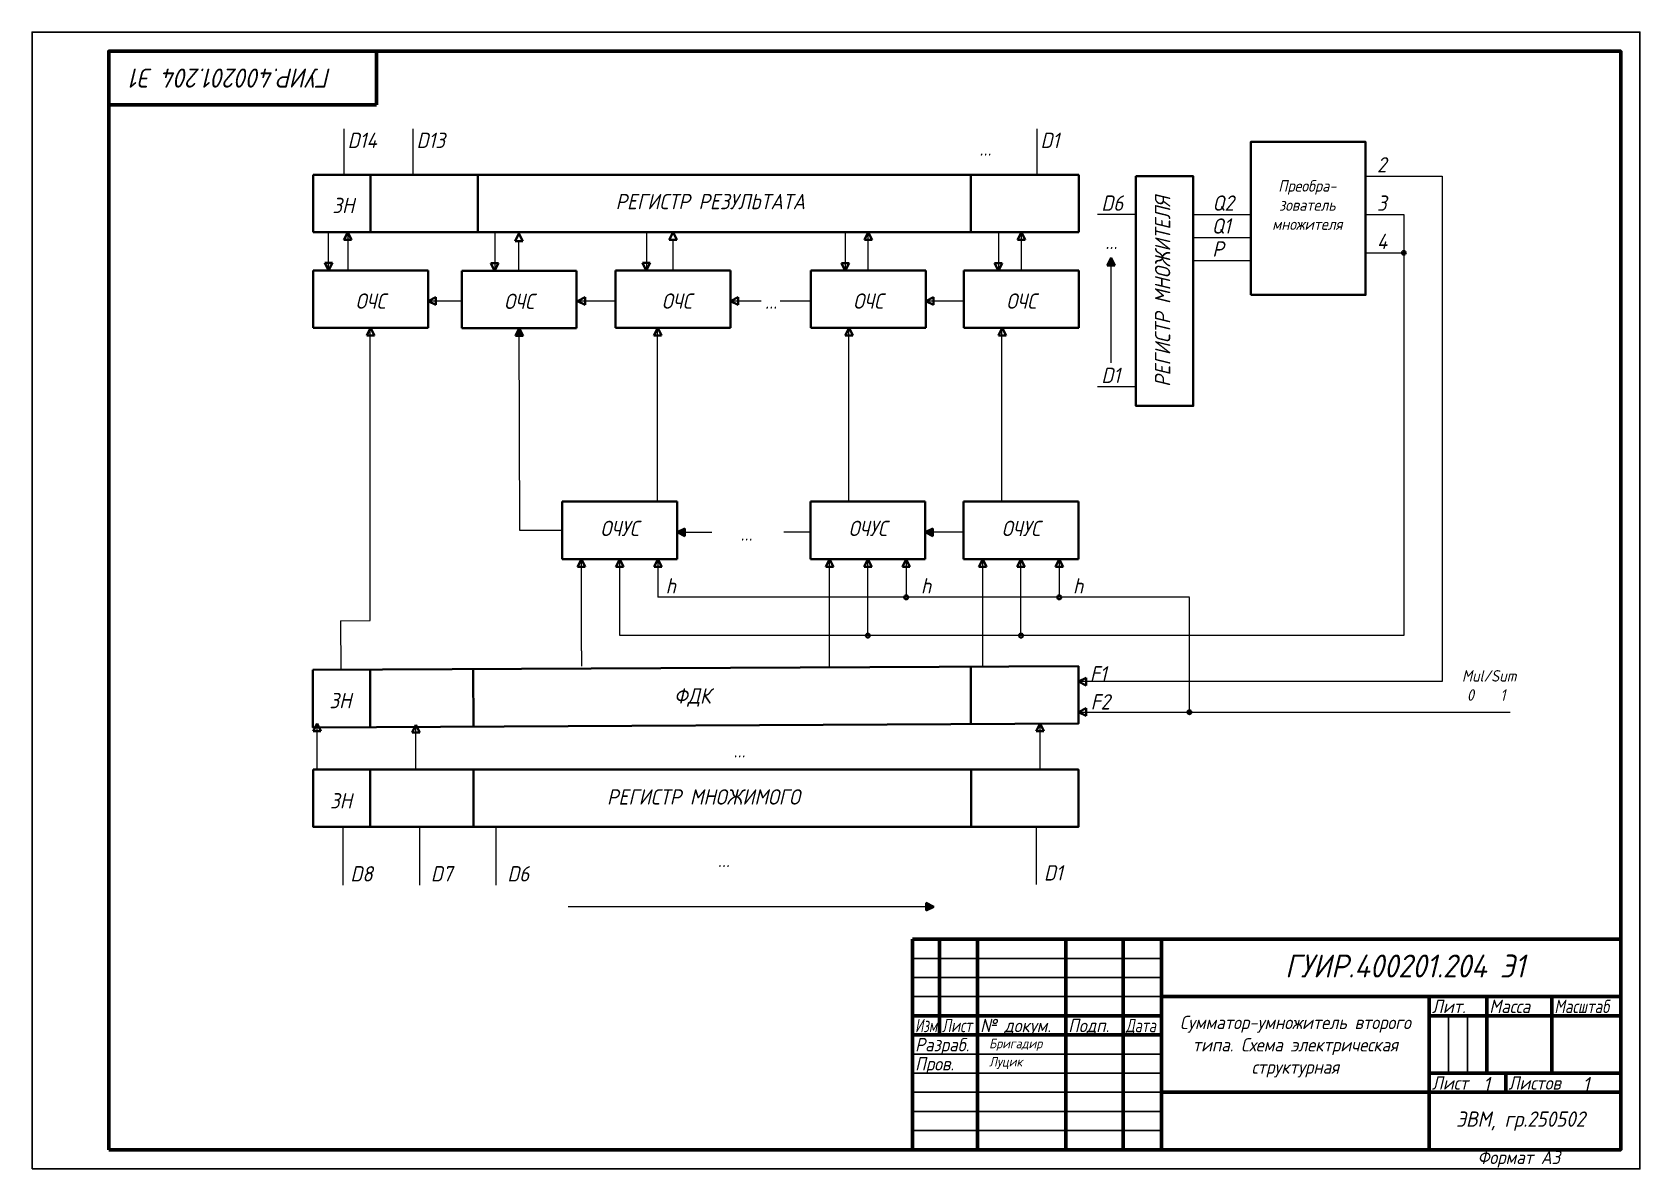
# Model space of a CAD drawing. Header units: millimetres. Extents: x 0 to 420, y 0 to 297.
import ezdxf

# ---------------------------------------------------------------- set-up
doc = ezdxf.new("R2010")
doc.units = ezdxf.units.MM
doc.header["$LTSCALE"] = 0.5
doc.layers.get('0').update_dxf_attribs({"lineweight": 60})
doc.layers.get('Defpoints').update_dxf_attribs({"color": 5})
doc.layers.add('4-текст', color=7, linetype='Continuous', true_color=0x00ad00)
doc.layers.add('провода', color=122, linetype='Continuous', lineweight=15)
doc.layers.add('фигуры', color=7, linetype='Continuous', lineweight=40)
doc.styles.get("Standard").update_dxf_attribs({"font": 'isocpeui.ttf', "width": 0.9})

msp = doc.modelspace()

# ---------------------------------------------------------------- hatches: boundary and pattern name
at = {"layer": 'провода', "true_color": 0x000000}
h = msp.add_hatch(color=18, dxfattribs=at)
h.dxf.hatch_style = 1
h.paths.add_polyline_path([(280.85, 236.06), (281.85, 236.06), (281.85, 238.05), (281.85, 238.06)])
h.paths.add_polyline_path([(281.85, 236.06), (282.85, 236.06), (281.85, 238.05)])
at = {"layer": 'фигуры', "true_color": 0x000000}
h = msp.add_hatch(color=18, dxfattribs=at)
h.dxf.hatch_style = 1
h.paths.add_polyline_path([(78.43, 236.73), (77.43, 236.73), (77.43, 234.73)])
h.paths.add_polyline_path([(77.43, 236.73), (76.43, 236.73), (77.43, 234.73)])
h.paths.add_polyline_path([(82.43, 244.73), (82.43, 242.73), (83.43, 242.73)])
h.paths.add_polyline_path([(82.43, 244.73), (81.43, 242.73), (82.43, 242.73)])
at = {"layer": 'фигуры'}
h = msp.add_hatch(color=256, dxfattribs=at)
h.dxf.hatch_style = 1
h.paths.add_polyline_path([(358.33, 239.83), (358.33, 238.83, 0.414214), (358.83, 239.33, 0.414214)])
h.paths.add_polyline_path([(358.33, 239.83, 0.414214), (357.83, 239.33), (358.33, 239.33)])
h.paths.add_polyline_path([(358.33, 239.33), (357.83, 239.33, 0.414214), (358.33, 238.83)])
at = {"layer": 'фигуры', "true_color": 0x000000}
h = msp.add_hatch(color=18, dxfattribs=at)
h.dxf.hatch_style = 1
h.paths.add_polyline_path([(127.25, 217.63), (128.26, 217.63), (127.26, 219.63), (127.24, 219.59)])
h.paths.add_polyline_path([(126.26, 217.63), (127.25, 217.63), (127.24, 219.59)])
at = {"layer": 'фигуры'}
h = msp.add_hatch(color=256, dxfattribs=at)
h.dxf.hatch_style = 1
h.paths.add_polyline_path([(170.49, 166.33), (168.49, 166.33), (170.49, 165.33)])
h.paths.add_polyline_path([(170.49, 167.33), (168.49, 166.33), (170.49, 166.33)])
h = msp.add_hatch(color=256, dxfattribs=at)
h.dxf.hatch_style = 1
h.paths.add_polyline_path([(235.33, 166.33), (233.33, 166.33), (235.33, 165.33)])
h.paths.add_polyline_path([(235.33, 167.33), (233.33, 166.33), (235.33, 166.33)])
h = msp.add_hatch(color=256, dxfattribs=at)
h.dxf.hatch_style = 1
h.paths.add_polyline_path([(302.35, 119.83), (302.35, 119.33), (302.83, 119.33, 0.40438)])
h.paths.add_polyline_path([(302.35, 119.83, 0.424713), (301.83, 119.33, 0.000506), (301.83, 119.33), (302.35, 119.33)])
h.paths.add_polyline_path([(302.83, 119.33), (302.35, 119.33), (301.83, 119.33, 0.997978)])

# ---------------------------------------------------------------- linework, layer by layer
for p, q in [((20, 292), (20, 278)), ((90, 278), (90, 292)), ((20, 278), (90, 278)), ((365, 45), (365, 40))]:
    msp.add_line(p, q)
at = {"lineweight": 60}
for p, q in [((415, 60), (230, 60)), ((230, 5), (230, 60)), ((237, 60), (237, 35)), ((247, 5), (247, 60)), ((270, 60), (270, 5)), ((285, 5), (285, 60)), ((295, 60), (295, 5)), ((295, 45), (415, 45)), ((365, 5), (365, 45)), ((380, 45), (380, 25)), ((397, 25), (397, 45)), ((230, 40), (295, 40)), ((365, 40), (415, 40)), ((230, 35), (295, 35)), ((365, 25), (415, 25)), ((385, 20), (385, 25)), ((295, 20), (415, 20))]:
    msp.add_line(p, q, dxfattribs=at)
at = {"lineweight": -3}
for p, q in [((230, 55), (295, 55)), ((230, 50), (295, 50)), ((230, 45), (295, 45)), ((370, 25), (370, 40)), ((375, 40), (375, 25)), ((230, 30), (295, 30)), ((230, 25), (295, 25)), ((230, 20), (295, 20)), ((230, 15), (295, 15)), ((230, 10), (295, 10))]:
    msp.add_line(p, q, dxfattribs=at)
at = {"lineweight": 60}
msp.add_lwpolyline([(20, 5), (415, 5), (415, 292), (20, 292)], close=True, dxfattribs=at)
at = {"layer": 'Defpoints'}
msp.add_lwpolyline([(0, 0), (420, 0), (420, 297), (0, 297)], close=True, dxfattribs=at)
at = {"layer": 'провода'}
for p, q in [((81.43, 271.73), (81.43, 259.73)), ((99.43, 271.73), (99.43, 259.73)), ((262.43, 271.73), (262.43, 259.73)), ((348.33, 259.33), (368.33, 259.33)), ((368.33, 259.33), (368.33, 127.33)), ((288.33, 249.33), (278.33, 249.33)), ((288.33, 249.33), (288.33, 249.33)), ((303.33, 249.33), (318.33, 249.33)), ((348.33, 249.33), (358.33, 249.33)), ((358.33, 249.33), (358.33, 139.33)), ((77.43, 234.73), (77.43, 244.73)), ((82.43, 244.73), (82.43, 234.73)), ((120.84, 244.73), (120.84, 234.66)), ((160.48, 244.73), (160.48, 234.73)), ((212.43, 244.73), (212.43, 234.73)), ((218.43, 234.73), (218.43, 244.73)), ((252.43, 244.83), (252.43, 234.73)), ((258.43, 234.73), (258.43, 244.73)), ((127.16, 234.43), (127.16, 242.43)), ((167.43, 234.73), (167.43, 242.73)), ((303.16, 243.33), (318.16, 243.33)), ((281.85, 210.58), (281.85, 238.08)), ((303.33, 237.33), (318.33, 237.33)), ((348.33, 239.33), (358.33, 239.33)), ((112.24, 226.73), (103.43, 226.73)), ((152.43, 226.73), (142.43, 226.73)), ((190.43, 226.73), (182.43, 226.73)), ((203.43, 226.73), (195.43, 226.73)), ((243.43, 226.73), (233.43, 226.73)), ((88.27, 143.25), (88.27, 219.08)), ((127.44, 166.83), (127.19, 219.26)), ((163.33, 174.33), (163.33, 219.33)), ((213.33, 174.33), (213.33, 219.33)), ((253.33, 174.33), (253.33, 219.33)), ((288.33, 204.33), (278.33, 204.33)), ((138.49, 166.83), (127.44, 166.83)), ((177.56, 166.29), (170.56, 166.29)), ((203.33, 166.33), (196.33, 166.33)), ((243.33, 166.33), (233.33, 166.33)), ((143.49, 135.33), (143.49, 159.33)), ((153.49, 139.33), (153.49, 159.33)), ((163.49, 159.33), (163.49, 149.33)), ((208.33, 131.33), (208.33, 159.33)), ((218.33, 139.33), (218.33, 159.33)), ((228.33, 159.33), (228.33, 149.33)), ((248.33, 131.33), (248.33, 159.33)), ((258.33, 139.33), (258.33, 159.33)), ((268.33, 159.33), (268.33, 149.33)), ((302.33, 149.33), (163.49, 149.33)), ((302.33, 119.33), (302.33, 149.29)), ((80.58, 143.21), (88.27, 143.25)), ((80.58, 143.21), (80.64, 130.4)), ((358.33, 139.33), (153.49, 139.33)), ((143.49, 135.33), (143.49, 131.33)), ((368.33, 127.33), (273.33, 127.33)), ((273.33, 119.33), (386.09, 119.33)), ((74.42, 104.33), (74.42, 116.33)), ((100.26, 104.04), (100.26, 116.04)), ((263.33, 104.33), (263.33, 116.33)), ((81.15, 89.08), (81.15, 74.08)), ((101.15, 89.08), (101.15, 74.08)), ((121.15, 89.08), (121.15, 74.08)), ((262.33, 89.33), (262.33, 74.33)), ((235.5, 68.44), (140.07, 68.44)), ((235.54, 68.47), (233.54, 69.47)), ((234.54, 68.97), (235.54, 68.47))]:
    msp.add_line(p, q, dxfattribs=at)
at = {"layer": 'фигуры'}
for p, q in [((273.43, 259.73), (73.43, 259.73)), ((73.43, 259.73), (73.43, 244.73)), ((88.43, 244.73), (88.43, 259.73)), ((116.43, 259.73), (116.43, 244.73)), ((245.23, 244.73), (245.23, 259.73)), ((273.43, 244.73), (273.43, 259.73)), ((73.43, 244.73), (273.43, 244.73)), ((82.43, 244.73), (81.43, 242.73)), ((82.43, 244.73), (83.43, 242.73)), ((127.16, 244.43), (126.16, 242.43)), ((127.16, 244.43), (128.16, 242.43)), ((167.43, 244.73), (166.43, 242.73)), ((167.43, 244.73), (168.43, 242.73)), ((218.43, 244.73), (217.43, 242.73)), ((218.43, 244.73), (219.43, 242.73)), ((258.43, 244.73), (257.43, 242.73)), ((258.43, 244.73), (259.43, 242.73)), ((81.43, 242.73), (83.43, 242.73)), ((126.16, 242.43), (128.16, 242.43)), ((166.43, 242.73), (168.43, 242.73)), ((217.43, 242.73), (219.43, 242.73)), ((257.43, 242.73), (259.43, 242.73)), ((78.43, 236.73), (76.43, 236.73)), ((76.43, 236.73), (77.43, 234.73)), ((77.43, 234.73), (78.43, 236.73)), ((120.82, 234.63), (119.82, 236.63)), ((119.82, 236.63), (121.82, 236.63)), ((120.82, 234.63), (121.82, 236.63)), ((160.44, 234.69), (159.44, 236.69)), ((159.44, 236.69), (161.44, 236.69)), ((160.44, 234.69), (161.44, 236.69)), ((212.41, 234.65), (211.41, 236.65)), ((211.41, 236.65), (213.41, 236.65)), ((212.41, 234.65), (213.41, 236.65)), ((252.41, 234.61), (251.41, 236.61)), ((251.41, 236.61), (253.41, 236.61)), ((252.41, 234.61), (253.41, 236.61)), ((281.85, 238.06), (280.85, 236.06)), ((280.85, 236.06), (282.85, 236.06)), ((281.85, 238.06), (282.85, 236.06)), ((103.43, 234.73), (73.43, 234.73)), ((73.43, 234.73), (73.43, 219.73)), ((103.43, 219.73), (103.43, 234.73)), ((142.24, 234.66), (112.24, 234.66)), ((112.24, 234.66), (112.24, 219.66)), ((142.24, 219.66), (142.24, 234.66)), ((182.43, 234.73), (152.43, 234.73)), ((152.43, 234.73), (152.43, 219.73)), ((182.43, 219.73), (182.43, 234.73)), ((233.43, 234.73), (203.43, 234.73)), ((203.43, 234.73), (203.43, 219.73)), ((233.43, 219.73), (233.43, 234.73)), ((273.43, 234.73), (243.43, 234.73)), ((243.43, 234.73), (243.43, 219.73)), ((273.43, 219.73), (273.43, 234.73)), ((103.43, 226.73), (105.43, 227.73)), ((105.43, 227.73), (105.43, 225.73)), ((142.43, 226.73), (144.43, 227.73)), ((144.43, 227.73), (144.43, 225.73)), ((182.43, 226.73), (184.43, 227.73)), ((184.43, 227.73), (184.43, 225.73)), ((233.43, 226.73), (235.43, 227.73)), ((235.43, 227.73), (235.43, 225.73)), ((105.43, 225.73), (103.43, 226.73)), ((144.43, 225.73), (142.43, 226.73)), ((184.43, 225.73), (182.43, 226.73)), ((235.43, 225.73), (233.43, 226.73)), ((73.43, 219.73), (103.43, 219.73)), ((88.43, 219.73), (87.43, 217.73)), ((88.43, 219.73), (89.43, 217.73)), ((112.24, 219.66), (142.24, 219.66)), ((127.26, 219.63), (126.26, 217.63)), ((127.26, 219.63), (128.26, 217.63)), ((152.43, 219.73), (182.43, 219.73)), ((163.43, 219.73), (162.43, 217.73)), ((163.43, 219.73), (164.43, 217.73)), ((203.43, 219.73), (233.43, 219.73)), ((213.43, 219.73), (212.43, 217.73)), ((213.43, 219.73), (214.43, 217.73)), ((243.43, 219.73), (273.43, 219.73)), ((253.43, 219.73), (252.43, 217.73)), ((253.43, 219.73), (254.43, 217.73)), ((87.43, 217.73), (89.43, 217.73)), ((126.26, 217.63), (128.26, 217.63)), ((162.43, 217.73), (164.43, 217.73)), ((212.43, 217.73), (214.43, 217.73)), ((252.43, 217.73), (254.43, 217.73)), ((138.49, 159.33), (138.49, 174.33)), ((138.49, 174.33), (168.49, 174.33)), ((168.49, 174.33), (168.49, 159.33)), ((203.33, 159.33), (203.33, 174.33)), ((203.33, 174.33), (233.33, 174.33)), ((233.33, 174.33), (233.33, 159.33)), ((243.33, 159.33), (243.33, 174.33)), ((243.33, 174.33), (273.33, 174.33)), ((273.33, 174.33), (273.33, 159.33)), ((170.49, 167.33), (168.49, 166.33)), ((168.49, 166.33), (170.49, 165.33)), ((170.49, 165.33), (170.49, 167.33)), ((235.33, 167.33), (233.33, 166.33)), ((233.33, 166.33), (235.33, 165.33)), ((235.33, 165.33), (235.33, 167.33)), ((168.49, 159.33), (138.49, 159.33)), ((143.49, 159.33), (142.49, 157.33)), ((142.49, 157.33), (144.49, 157.33)), ((143.49, 159.33), (144.49, 157.33)), ((153.49, 159.33), (152.49, 157.33)), ((152.49, 157.33), (154.49, 157.33)), ((153.49, 159.33), (154.49, 157.33)), ((163.49, 159.33), (162.49, 157.33)), ((162.49, 157.33), (164.49, 157.33)), ((163.49, 159.33), (164.49, 157.33)), ((233.33, 159.33), (203.33, 159.33)), ((208.33, 159.33), (207.33, 157.33)), ((207.33, 157.33), (209.33, 157.33)), ((208.33, 159.33), (209.33, 157.33)), ((218.33, 159.33), (217.33, 157.33)), ((217.33, 157.33), (219.33, 157.33)), ((218.33, 159.33), (219.33, 157.33)), ((228.33, 159.33), (227.33, 157.33)), ((227.33, 157.33), (229.33, 157.33)), ((228.33, 159.33), (229.33, 157.33)), ((273.33, 159.33), (243.33, 159.33)), ((248.33, 159.33), (247.33, 157.33)), ((247.33, 157.33), (249.33, 157.33)), ((248.33, 159.33), (249.33, 157.33)), ((258.33, 159.33), (257.33, 157.33)), ((257.33, 157.33), (259.33, 157.33)), ((258.33, 159.33), (259.33, 157.33)), ((268.33, 159.33), (267.33, 157.33)), ((267.33, 157.33), (269.33, 157.33)), ((268.33, 159.33), (269.33, 157.33)), ((88.34, 115.44), (88.27, 130.44)), ((115.29, 115.57), (115.22, 130.57)), ((245.24, 116.33), (245.24, 131.33)), ((273.33, 127.33), (275.33, 128.33)), ((275.33, 126.33), (273.33, 127.33)), ((275.33, 128.33), (275.33, 126.33)), ((273.33, 119.33), (275.33, 120.33)), ((275.33, 118.33), (273.33, 119.33)), ((275.33, 120.33), (275.33, 118.33)), ((74.42, 116.33), (73.42, 114.33)), ((73.42, 114.33), (75.42, 114.33)), ((74.42, 116.33), (75.42, 114.33)), ((100.26, 116.04), (99.26, 114.04)), ((99.26, 114.04), (101.26, 114.04)), ((100.26, 116.04), (101.26, 114.04)), ((263.33, 116.33), (262.33, 114.33)), ((262.33, 114.33), (264.33, 114.33)), ((263.33, 116.33), (264.33, 114.33)), ((88.3, 89.33), (88.3, 104.33)), ((115.29, 89.33), (115.29, 104.33)), ((245.33, 104.33), (245.33, 89.33)), ((233.54, 67.47), (233.54, 69.47)), ((233.54, 69.47), (235.54, 68.47)), ((233.54, 69.47), (234.54, 67.97)), ((233.54, 67.47), (234.54, 68.97)), ((235.54, 68.47), (233.54, 67.47))]:
    msp.add_line(p, q, dxfattribs=at)
for points in [[(318.33, 228.33), (348.33, 228.33), (348.33, 268.33), (318.33, 268.33)], [(288.33, 259.33), (303.33, 259.33), (303.33, 199.33), (288.33, 199.33)], [(73.33, 130.36), (273.33, 131.33), (273.33, 116.33), (73.33, 115.36)], [(73.42, 104.33), (273.33, 104.33), (273.33, 89.33), (73.42, 89.33)], [(233.54, 68.97), (234.54, 68.97), (234.54, 68.49), (233.54, 68.49)], [(233.54, 68.44), (234.54, 68.44), (234.54, 67.97), (233.54, 67.97)]]:
    msp.add_lwpolyline(points, close=True, dxfattribs=at)
for centre in [(358.33, 239.33), (228.33, 149.33), (268.33, 149.33), (218.33, 139.33), (258.33, 139.33), (302.33, 119.33)]:
    msp.add_circle(centre, 0.5, dxfattribs=at)

# ---------------------------------------------------------------- texts
at = {"width": 0.9}
msp.add_text('h', height=4, dxfattribs=at).set_placement((165.49, 150.33))
at = {"lineweight": -3, "width": 0.9}
msp.add_text('Формат А3', height=3.5, dxfattribs=at).set_placement((377.6, 1.25))
at = {"layer": '4-текст', "lineweight": -3}
for s, width, p in [('Лит.', 0.9, (365.67, 40.7)), ('Масса', 0.9, (380.67, 40.7)), ('Масштаб', 0.8, (397.67, 40.7)), ('Изм.', 0.7, (230.67, 35.7)), ('Лист', 0.75, (237.67, 35.7)), ('№ докум.', 0.9, (247.67, 35.7)), ('Подп.', 0.9, (270.67, 35.7)), ('Дата', 0.75, (285.67, 35.7)), ('Разраб.', 0.9, (230.67, 30.7)), ('Пров.', 0.9, (230.67, 25.7)), ('Лист', 0.9, (365.67, 20.7)), ('Листов', 0.9, (385.67, 20.7))]:
    msp.add_text(s, height=3.5, dxfattribs=dict(at, width=width)).set_placement(p)
at = {"layer": 'провода', "width": 0.9}
for p in [(379, 20), (405, 20)]:
    msp.add_text('1', height=4, dxfattribs=at).set_placement(p)
at = {"layer": 'провода', "insert": (26, 285), "char_height": 5, "attachment_point": 6, "rotation": 180}
msp.add_mtext_dynamic_manual_height_columns('ГУИР.400201.204 Э1', width=70, gutter_width=20, heights=[0], dxfattribs=at)
at = {"layer": 'провода'}
for s, width, heights, insert, char_height, attachment_point in [('ГУИР.400201.204 Э1', 83.7785, [0], (390, 53), 6, 6), ('\\pxqc;Сумматор-умножитель второго типа. Схема электрическая структурная', 70, [24.95], (295, 40), 3.5, 1), ('Бригадир', 23, [0], (250, 34), 2.5, 1), ('Луцик', 23, [0], (250, 29.25), 2.5, 1), ('ЭВМ, гр.250502', 50, [0], (372, 15), 4, 1)]:
    msp.add_mtext_dynamic_manual_height_columns(s, width=width, gutter_width=20, heights=heights, dxfattribs=dict(at, insert=insert, char_height=char_height, attachment_point=attachment_point))
at = {"layer": 'фигуры', "width": 0.9}
for s, p in [('2', (351.33, 260.33)), ('3', (351.33, 250.33)), ('4', (351.33, 240.33)), ('h', (232.18, 150.33)), ('h', (271.91, 150.33)), ('F1', (276.33, 127.33)), ('F2', (276.55, 120.02))]:
    msp.add_text(s, height=4, dxfattribs=at).set_placement(p)
at = {"layer": 'фигуры', "attachment_point": 1}
for s, width, heights, insert, char_height in [('D14', 8, [0], (82.43, 270.73), 4), ('D13', 8, [0], (100.43, 270.73), 4), ('D1', 8, [0], (263.43, 270.73), 4), ('...', 10, [0], (247.43, 268.73), 4), ('\\pxqc;Преобра-\\Pзователь\\Pмножителя', 29.6083, [40.23], (318.33, 258.33), 3), ('\\PЗН', 15, [0], (78.43, 260.39), 4), ('РЕГИСТР РЕЗУЛЬТАТА', 178.2348, [5.49], (152.43, 254.73), 4), ('D6', 8, [0], (279.33, 254.33), 4), ('Q2', 8, [0], (308.33, 254.34), 4), ('Q1', 8, [0], (308.16, 248.34), 4), ('...', 10, [0], (280.33, 244.33), 4), ('P', 8, [0], (308.33, 242.34), 4), ('\\pxqc;ОЧС', 30, [0], (73.43, 228.73), 4), ('\\pxqc;ОЧС', 30, [0], (112.24, 228.66), 4), ('\\pxqc;ОЧС', 30, [0], (153.43, 228.73), 4), ('\\pxqc;ОЧС', 30, [0], (203.43, 228.73), 4), ('\\pxqc;ОЧС', 30, [0], (243.43, 228.73), 4), ('...', 10, [0], (191.43, 228.73), 4), ('D1', 8, [0], (279.33, 209.33), 4), ('\\pxqc;ОЧУС', 30, [0], (138.49, 169.33), 4), ('\\pxqc;ОЧУС', 30, [0], (203.33, 169.33), 4), ('\\pxqc;ОЧУС', 30, [0], (243.33, 169.33), 4), ('...', 10, [0], (185.01, 168.14), 4), ('\\pxqc;Mul/Sum\\P\\pq*;      0    1 ', 32.2717, [9.96], (364.51, 130.31), 3), ('\\PЗН', 15, [0], (77.66, 131.01), 4), ('ФДК', 125, [0], (167.68, 125.57), 4), ('...', 10, [0], (183.18, 111.48), 4), ('\\PЗН', 15, [0], (77.82, 104.84), 4), ('РЕГИСТР МНОЖИМОГО', 125, [0], (150.17, 99.17), 4), ('D8', 8, [0], (83.15, 79.09), 4), ('D7', 8, [0], (104.15, 79.09), 4), ('D6', 8, [0], (124.15, 79.09), 4), ('...', 10, [0], (179.08, 82.83), 4), ('D1', 8, [0], (264.33, 79.34), 4)]:
    msp.add_mtext_dynamic_manual_height_columns(s, width=width, gutter_width=20, heights=heights, dxfattribs=dict(at, insert=insert, char_height=char_height))
at = {"layer": 'фигуры', "insert": (293.33, 204.33), "char_height": 4, "attachment_point": 1, "rotation": 90}
msp.add_mtext_dynamic_manual_height_columns('РЕГИСТР МНОЖИТЕЛЯ', width=60.8249, gutter_width=20, heights=[11.45], dxfattribs=at)

doc.saveas('drawing.dxf')
